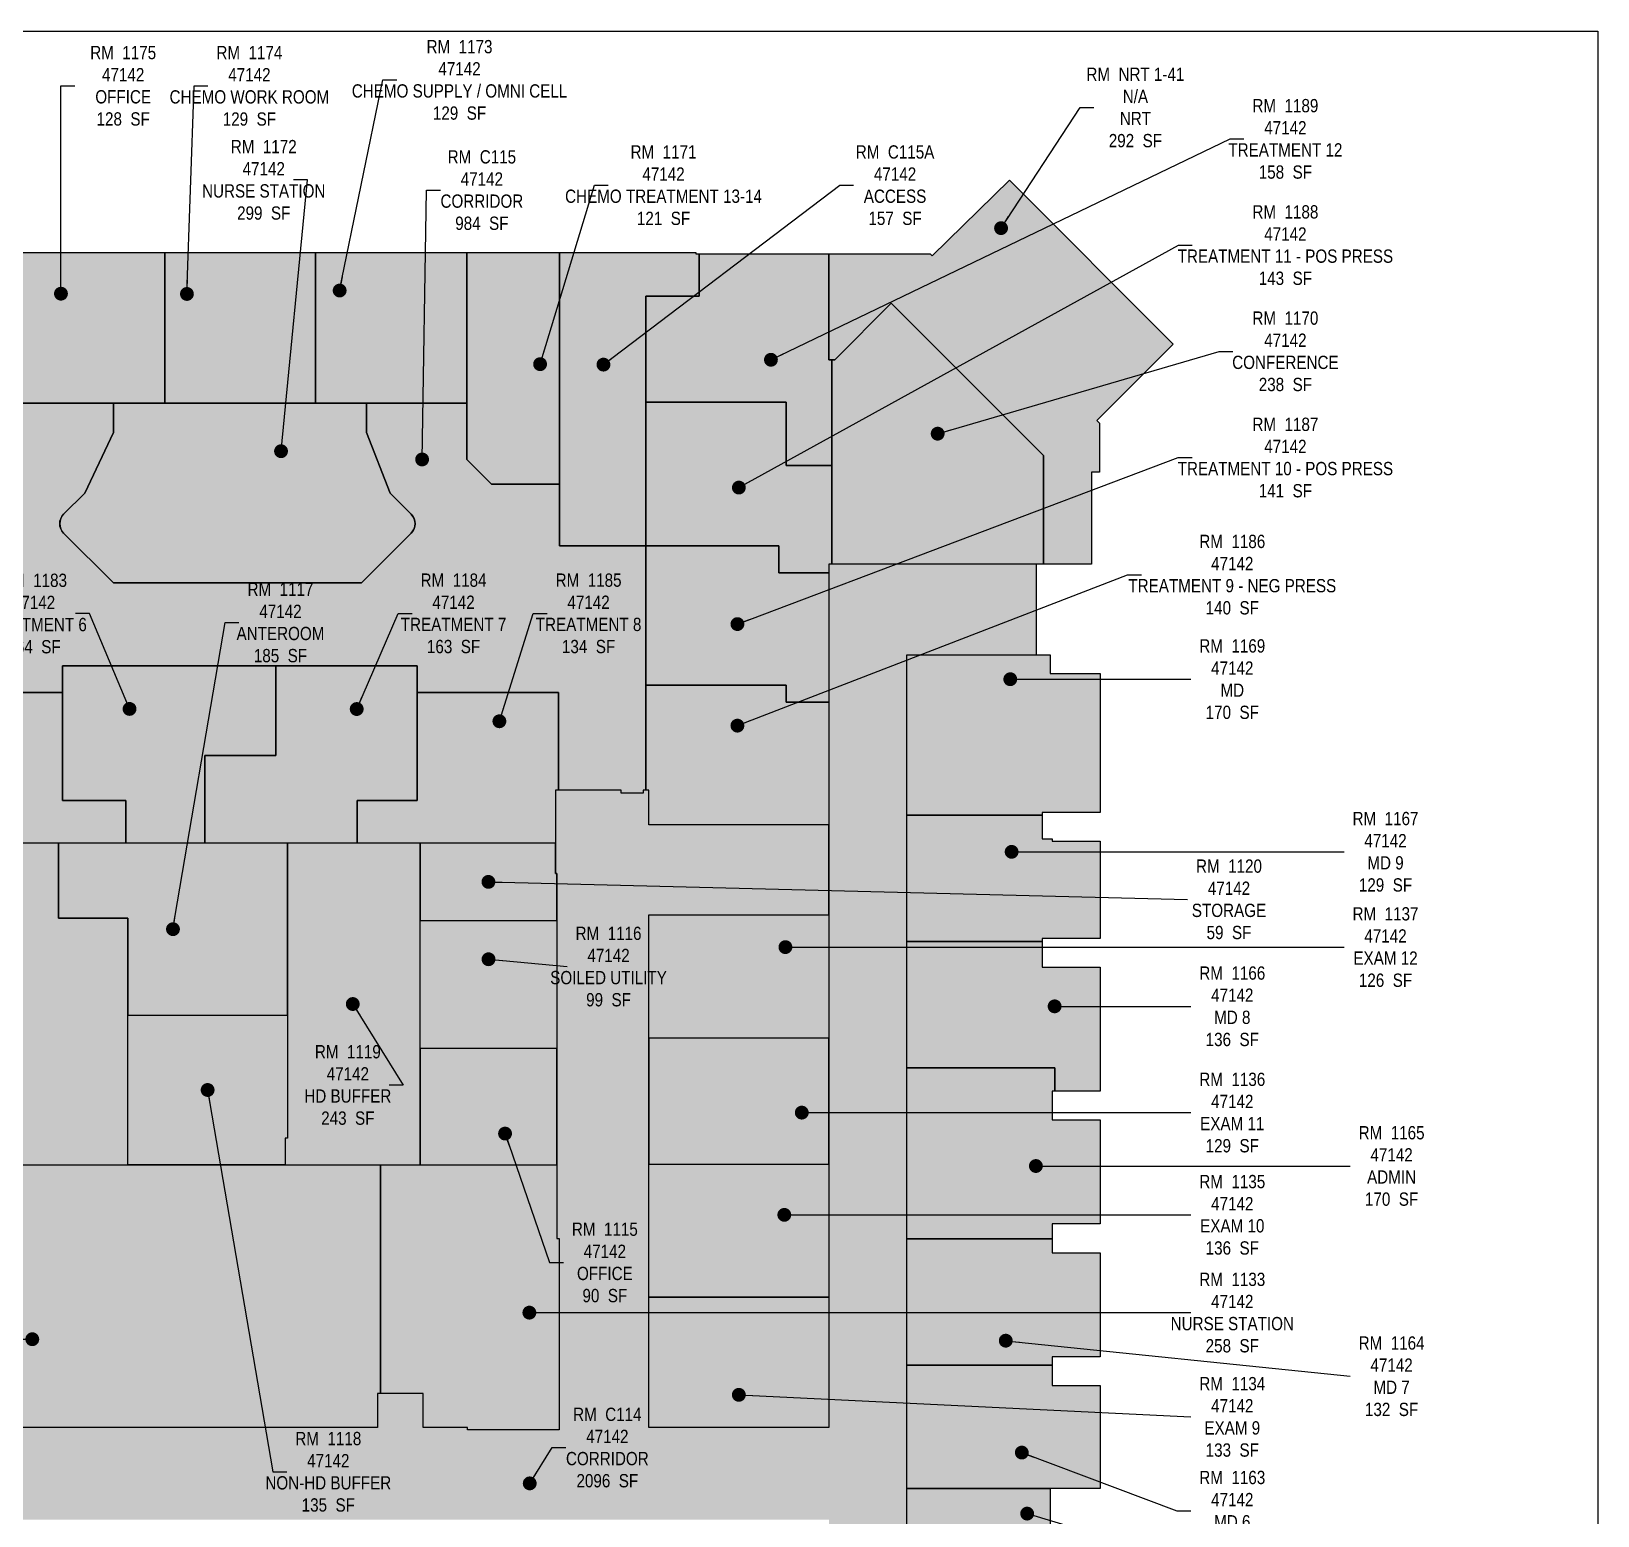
# Model space of a CAD drawing. Header units: inches. Extents: x -324 to 5663, y -491 to 4257.
# Drawn here: x 4248 to 5663, y 1680 to 3022 of the extents above; entities that cross this region are included whole.
import ezdxf

# ---------------------------------------------------------------- set-up
doc = ezdxf.new("R2010")
doc.units = ezdxf.units.IN
doc.header["$LTSCALE"] = 48
doc.header["$MEASUREMENT"] = 0
for name, color, linetype in [('0-LABEL', 3, 'Continuous'), ('1-NRT', 200, 'Continuous'), ('1-NRT-PTN', 253, 'Continuous'), ('4-OCC', 6, 'Continuous'), ('4-OCC-PTN', 95, 'Continuous')]:
    doc.layers.add(name, color=color, linetype=linetype)
doc.layers.add('VP-Window', color=2, linetype='Continuous', plot=False)
doc.styles.add('ArialN', font='ARIALN.TTF')
doc.dimstyles.new('AB-200', dxfattribs={"dimscale": 200, "dimtxt": 0.0703125, "dimasz": 0.0625, "dimexe": 0.0625, "dimexo": 0.125, "dimgap": 0.1875, "dimtad": 0, "dimdec": 4, "dimrnd": 0.0625, "dimzin": 0, "dimdsep": 46, "dimlunit": 4, "dimtxsty": 'ArialN', "dimblk": 'ARCHTICK', "dimcen": 0.0625, "dimclrd": 256, "dimclre": 256, "dimclrt": 256, "dimadec": 0, "dimazin": 0, "dimtfac": 1, "dimtdec": 4, "dimtofl": 0, "dimtmove": 2, "dimatfit": 3, "dimldrblk": 'DOT', "dimfxl": 0, "dimfrac": 2, "dimtolj": 1, "dimtzin": 0, "dimlwd": -1, "dimlwe": -1, "dimarcsym": 0})

# ---------------------------------------------------------------- blocks, each defined once
blk = doc.blocks.new('_ArchTick')
at = {"const_width": 0.15}
blk.add_lwpolyline([(-0.5, -0.5), (0.5, 0.5)], dxfattribs=at)
blk = doc.blocks.new('_Dot')
at = {"lineweight": -2}
blk.add_line((-0.5, 0), (-1, 0), dxfattribs=at)
at = {"const_width": 0.5}
blk.add_lwpolyline([(-0.25, 0, 1), (0.25, 0, 1)], format="xyb", close=True, dxfattribs=at)

msp = doc.modelspace()

# ---------------------------------------------------------------- hatches: boundary and pattern name
at = {"layer": '1-NRT-PTN'}
msp.add_hatch(color=256, dxfattribs=at).paths.add_polyline_path([(5206.085423470247, 2539.986198905691), (5162.585501053318, 2539.986298905692), (5162.585501053319, 2638.118466537546), (5024.98212261964, 2775.721844971222), (4973.835501053319, 2724.575223404898), (4968.585501053319, 2724.575223404898), (4968.585501053318, 2820.322696176916), (5060.263522407853, 2820.322696176916), (5061.84948834984, 2818.736730234928), (5131.748803782091, 2886.837414802678), (5279.850119679079, 2738.736098905691), (5210.850119679079, 2669.736098905691), (5213.335401053318, 2667.250817531452), (5213.335401053318, 2623.22138027993), (5206.085423470248, 2623.22138027993)])
at = {"layer": '4-OCC-PTN'}
h = msp.add_hatch(color=52, dxfattribs=at)
edge = h.paths.add_edge_path()
edge.add_line((4075.210477817208, 2322.717512553305), (4075.210477817209, 2612.092587553303))
edge.add_line((4075.210477817209, 2612.092587553303), (4075.210492331272, 2788.467617553304))
edge.add_line((4075.210492331272, 2788.467617553304), (4080.725967646259, 2788.467617553304))
edge.add_line((4080.725967646259, 2788.467617553304), (4080.725967646259, 2821.72201160917))
edge.add_line((4080.725967646259, 2821.72201160917), (4147.960331053314, 2821.72201160917))
edge.add_line((4147.960331053314, 2821.72201160917), (4147.960331053314, 2612.092587553303))
edge.add_line((4147.960331053314, 2612.092587553303), (4209.498001053317, 2612.092587553303))
edge.add_line((4209.498001053317, 2612.092587553303), (4232.960301053316, 2634.554887553302))
edge.add_line((4232.960301053316, 2634.554887553302), (4232.960395053318, 2685.467498553302))
edge.add_line((4232.960395053318, 2685.467498553302), (4322.085401053318, 2685.467498553302))
edge.add_line((4322.085401053318, 2685.467498553302), (4322.085416053315, 2658.842487553303))
edge.add_line((4322.085416053315, 2658.842487553303), (4295.960391053316, 2604.092497553303))
edge.add_line((4295.960391053316, 2604.092497553303), (4276.868491053317, 2585.000607553303))
edge.add_arc((4285.35376160888, 2576.515332553303), 11.99998784277434, 134.9999849947385, 225.0000150052615)
edge.add_line((4276.868491053317, 2568.030057553303), (4321.805991053316, 2523.092487553303))
edge.add_line((4321.805991053316, 2523.092487553303), (4546.114741053316, 2523.092487553302))
edge.add_line((4546.114741053316, 2523.092487553302), (4591.052291053315, 2568.030047553302))
edge.add_arc((4582.567009165077, 2576.515327553302), 11.9999993917192, 315.0000063750445, 404.9999936249556)
edge.add_line((4591.052291053315, 2585.000607553302), (4571.960391053316, 2604.092497553303))
edge.add_line((4571.960391053316, 2604.092497553303), (4550.585391053316, 2658.842487553302))
edge.add_line((4550.585391053316, 2658.842487553302), (4550.585391053316, 2685.467482084731))
edge.add_line((4550.585391053316, 2685.467482084731), (4641.210336553317, 2685.467482084731))
edge.add_line((4641.210336553317, 2685.467482084731), (4641.210301053316, 2634.554887553301))
edge.add_line((4641.210301053316, 2634.554887553301), (4663.672701053316, 2612.092587553301))
edge.add_line((4663.672701053316, 2612.092587553301), (4725.210301053316, 2612.092587553301))
edge.add_line((4725.210301053316, 2612.092587553301), (4725.210301053316, 2556.467587553302))
edge.add_line((4725.210301053316, 2556.467587553302), (4803.210404053316, 2556.467541553302))
edge.add_line((4803.210404053316, 2556.467541553302), (4803.210404053315, 2335.717502553302))
edge.add_line((4803.210404053315, 2335.717502553302), (4800.585348053315, 2335.717502553302))
edge.add_line((4800.585348053315, 2335.717502553302), (4800.585348053315, 2333.092497553302))
edge.add_line((4800.585348053315, 2333.092497553302), (4780.835401053315, 2333.092497553302))
edge.add_line((4780.835401053315, 2333.092497553302), (4780.835401053315, 2335.717477553302))
edge.add_line((4780.835401053315, 2335.717477553302), (4724.210401053316, 2335.717477553302))
edge.add_line((4724.210401053316, 2335.717477553302), (4724.210376053315, 2424.092500192279))
edge.add_line((4724.210376053315, 2424.092500192279), (4596.460379853315, 2424.092518553302))
edge.add_line((4596.460379853315, 2424.092518553302), (4596.460391053315, 2448.092584692279))
edge.add_line((4596.460391053315, 2448.092584692279), (4275.710354853316, 2448.092577553303))
edge.add_line((4275.710354853316, 2448.092577553303), (4275.710401053317, 2424.092506692279))
edge.add_line((4275.710401053317, 2424.092506692279), (4147.960388958196, 2424.092500053303))
edge.add_line((4147.960388958196, 2424.092500053303), (4147.960388958195, 2322.717512553303))
edge.add_line((4147.960388958195, 2322.717512553303), (4091.335401053316, 2322.717512553304))
edge.add_line((4091.335401053316, 2322.717512553304), (4091.335401053316, 2320.092512553304))
edge.add_line((4091.335401053316, 2320.092512553304), (4079.835401053316, 2320.092512553304))
edge.add_line((4079.835401053316, 2320.092512553304), (4079.835401053316, 2322.717512553305))
edge.add_line((4079.835401053316, 2322.717512553305), (4075.210477817208, 2322.717512553305))
for points in [[(4232.960395053318, 2821.72201160917), (4368.210366053317, 2821.72201160917), (4368.210366053317, 2685.467498553302), (4232.960395053318, 2685.467498553302)], [(4368.210366053317, 2821.72201160917), (4504.460401053316, 2821.722011609169), (4504.460401053316, 2685.467498553302), (4368.210366053317, 2685.467498553302)], [(4504.460401053316, 2821.722011609169), (4641.210336553317, 2821.722011609168), (4641.210336553317, 2685.467482084731), (4504.460401053316, 2685.467482084732)], [(4725.210301053316, 2612.092587553301), (4663.672701053316, 2612.092587553301), (4641.210301053316, 2634.554887553301), (4641.210336553317, 2821.722011609168), (4725.210451053315, 2821.722011609168)], [(4803.210404053316, 2556.467541553302), (4725.210301053316, 2556.467587553302), (4725.210451053315, 2821.722011609168), (4848.335401053317, 2821.722011609168), (4848.335401053317, 2820.322696176916), (4851.335401053318, 2820.322696176916), (4851.335401053315, 2782.260256224803), (4803.210453914339, 2782.260296176916)], [(4851.335401053315, 2782.260256224803), (4851.335401053315, 2820.322696176916), (4968.585501053318, 2820.322696176916), (4968.585501053318, 2724.575223404898), (4971.210501053319, 2724.575223404898), (4971.210501053318, 2629.030007553301), (4929.960501053317, 2629.030007553301), (4929.960451053315, 2686.217960553304), (4803.210432705653, 2686.217988543067), (4803.210453914339, 2782.260296176916)], [(4971.210501053317, 2539.986298905691), (4971.210501053319, 2724.575223404898), (4973.835501053319, 2724.575223404898), (5024.98212261964, 2775.721844971222), (5162.585501053319, 2638.118466537546), (5162.585501053318, 2539.986298905692)], [(4803.210432705653, 2686.217988543067), (4929.960451053315, 2686.217960553304), (4929.960501053317, 2629.030007553301), (4971.210501053318, 2629.030007553301), (4971.210501053317, 2539.986298905691), (4968.585501053316, 2539.986298905691), (4968.585501053316, 2532.0924875533), (4923.221001053315, 2532.092487553301), (4923.221001053316, 2556.467487553301), (4803.21040405331, 2556.467514054821)], [(4803.210404053315, 2430.467491553301), (4803.210404053316, 2556.467541553302), (4923.221001053316, 2556.467487553301), (4923.221001053315, 2532.092487553301), (4968.585501053316, 2532.0924875533), (4968.585501053316, 2415.0924875533), (4929.960501053316, 2415.092487553301), (4929.960501053316, 2430.467487553301)], [(5039.085401053317, 2312.990323689135), (5039.085401053317, 2458.115323689135), (5168.585401053317, 2458.115323689135), (5168.585401053317, 2441.115323689135), (5213.835401053315, 2441.115323689136), (5213.835401053314, 2315.615223689136), (5161.33550105332, 2315.615223689136), (5161.33550105332, 2312.990273689135)], [(4333.085401053315, 2287.717487553302), (4333.085401053315, 2326.342487553302), (4275.710401053314, 2326.342487553306), (4275.710354853316, 2448.092577553303), (4468.710394853315, 2448.092537553302), (4468.710401053315, 2366.967537553302), (4404.585401053314, 2366.967537553304), (4404.585401053314, 2287.717493553302)], [(4404.585401053314, 2287.717493553302), (4404.585401053314, 2366.967537553304), (4468.710401053315, 2366.967537553302), (4468.710394853311, 2448.09258184893), (4596.460391053315, 2448.092584692279), (4596.460401053315, 2326.342492553302), (4542.335401053312, 2326.342497553304), (4542.335401053312, 2287.717487553302)], [(4147.960388958195, 2322.717512553303), (4147.960388958195, 2424.092500053303), (4275.710401053329, 2424.092500053303), (4275.710401053314, 2326.342487553306), (4333.085401053315, 2326.342487553302), (4333.085401053315, 2287.717487553302), (4173.085391053315, 2287.717487553303), (4173.085391053315, 2308.717507553303), (4150.585383053316, 2308.717507553303), (4150.585383409249, 2322.717512553303)], [(4542.335401053312, 2287.717487553302), (4542.335401053312, 2326.342497553304), (4596.460401053315, 2326.342497553304), (4596.460393024571, 2424.092518553301), (4724.210376053315, 2424.092500192279), (4724.210401053316, 2335.717477553302), (4721.585401053316, 2335.717477553302), (4721.585401053315, 2287.717487553302)], [(4803.210404053315, 2335.717502553302), (4803.210404053315, 2430.467491553301), (4929.960501053316, 2430.467487553301), (4929.960501053316, 2415.092487553301), (4968.585501053317, 2415.0924875533), (4968.585501053317, 2304.4674875533), (4805.835501053316, 2304.467487553302), (4805.835501053316, 2335.717502553302)], [(5039.085401053317, 2312.990323689135), (5161.33550105332, 2312.990323689135), (5161.33550105332, 2291.615323689135), (5170.335401053317, 2291.615323689135), (5170.335401053317, 2289.615223689136), (5213.835401053314, 2289.615223689136), (5213.835401053313, 2201.615223689136), (5161.33550105332, 2201.615223689136), (5161.33550105332, 2198.990223689136), (5039.085401053317, 2198.990223689136)], [(4805.835501053316, 2304.467487553302), (4968.585501053317, 2304.4674875533), (4968.585401053315, 2278.740323689135), (4937.960501053316, 2278.740323689136), (4937.960501053316, 2277.842487553302), (4805.835401053315, 2277.842487553302)], [(4122.210411053313, 2205.467487553308), (4122.210411053316, 2175.842487553309), (4128.085411053313, 2175.84248755331), (4128.085411053314, 2129.842487553305), (4167.960411053314, 2129.842487553303), (4167.960411053314, 1997.092587553303), (4334.960401053312, 1997.092587553303), (4334.960401053312, 2219.842489224017), (4272.335401053313, 2219.842489224017), (4272.335401053313, 2287.717487553302), (4173.085391107707, 2287.717487296235), (4173.085391175698, 2282.467487912683), (4154.085395808103, 2282.467487666624), (4154.085395808103, 2205.467487553308)], [(4272.335401053313, 2287.717487553307), (4272.335401053313, 2219.842489224017), (4334.960401053312, 2219.842489224017), (4334.96040105331, 2132.342572249932), (4479.085401053312, 2132.342572249939), (4479.085407821004, 2287.717490308293)], [(4479.085407560001, 2287.717490308293), (4479.085401053311, 2021.092587553307), (4477.210401053313, 2021.092587553308), (4477.210401053313, 1997.092587553302), (4599.210401053315, 1997.092547553302), (4599.085401053312, 2287.717487553302)], [(4599.085401053312, 2287.717487553302), (4599.099406068554, 2217.842476174152), (4722.58540096264, 2217.842476327268), (4722.585401053312, 2260.467391835061), (4721.585401053312, 2260.467391835061), (4721.585401053315, 2287.717487553302)], [(4805.835501053316, 2222.967487553302), (4968.585451053315, 2222.967487553301), (4968.585451053315, 2111.592587553301), (4805.835501053316, 2111.592587553301)], [(4599.210401030941, 2102.092587553302), (4599.177542809808, 2217.842491835062), (4722.641763526804, 2217.867237710002), (4722.585401053315, 2102.092587553301)], [(5039.085401053317, 2198.990223689136), (5161.33550105332, 2198.990223689136), (5161.33550105332, 2175.615223689136), (5213.835401053315, 2175.615223689136), (5213.835401053315, 2063.615323689135), (5172.960401053317, 2063.615323689135), (5172.960401053317, 2084.740323689135), (5039.085401053317, 2084.740323689135)], [(4334.96040105331, 2132.342572249932), (4479.085401053312, 2132.342572249939), (4479.085401053311, 2021.092587553307), (4477.210401053313, 2021.092587553308), (4477.210401053313, 1997.092587553302), (4334.960401053312, 1997.092587553303)], [(4968.585451053315, 2111.592587553301), (4805.835501053315, 2111.592587553301), (4805.835501053315, 1997.592487553302), (4968.585451053315, 1997.5924875533)], [(4599.210401053315, 1997.092547553302), (4722.585401053315, 1997.092547553302), (4722.585401053315, 2102.092587553301), (4599.210401053315, 2102.092587553301)], [(5039.085401053317, 2084.740323689135), (5172.960401053317, 2084.740323689135), (5172.960401053317, 2063.615323689135), (5170.335401053317, 2063.615323689135), (5170.335401053317, 2037.615223689136), (5213.835401053315, 2037.615223689136), (5213.835401053315, 1943.615223689136), (5170.335401053316, 1943.615223689136), (5170.335401053316, 1930.240323689135), (5039.085401053316, 1930.240323689135)], [(4142.710526731627, 1759.717487553303), (4142.710406053314, 1843.342537553302), (4167.335401053314, 1843.342547553302), (4167.960411053314, 1997.092587553303), (4563.210386553314, 1997.092587553302), (4563.210386553314, 1790.467487553302), (4560.585401053314, 1790.467487553302), (4560.585401053314, 1759.717487553302)], [(4563.210386553314, 1790.467487553302), (4563.210386553314, 1997.092559692401), (4722.585401053314, 1997.092547553302), (4722.585401053314, 1930.467527553302), (4724.835401053314, 1930.467537553302), (4724.835401053314, 1757.467501553307), (4641.835401053314, 1757.472461136302), (4641.835401053314, 1759.722447136302), (4601.835401053314, 1759.717487553302), (4601.835401053314, 1790.467487553302)], [(4805.835501053315, 1997.592487553302), (4968.585501053315, 1997.5924875533), (4968.585501053315, 1877.3424875533), (4805.835501053315, 1877.342487553301)], [(5039.085401053316, 1930.240323689135), (5170.335401053316, 1930.240323689135), (5170.335401053316, 1917.615223689136), (5213.835401053315, 1917.615221642232), (5213.835401053315, 1823.615223689136), (5170.335401053316, 1823.615223689136), (5170.335401053316, 1816.115323689135), (5039.085401053316, 1816.115323689135)], [(4805.835501053315, 1877.342487553301), (4968.585501053315, 1877.3424875533), (4968.585501053315, 1759.7174875533), (4805.835501053315, 1759.717487553301)], [(5039.085401053316, 1816.115323689135), (5170.335401053316, 1816.115323689135), (5170.335401053316, 1797.615223689136), (5213.835401053315, 1797.615229256937), (5213.835401053314, 1704.615323689135), (5168.460401053315, 1704.615323689135), (5039.085401053315, 1704.615323689135)], [(5039.085401053315, 1704.615323689141), (5168.460401053315, 1704.615323689135), (5168.460401053315, 1613.802833689136), (5051.710401053313, 1613.802833689136), (5051.710401053313, 1638.740323689138), (5039.085401053315, 1638.740323689144)]]:
    msp.add_hatch(color=52, dxfattribs=at).paths.add_polyline_path(points)
h = msp.add_hatch(color=52, dxfattribs=at)
edge = h.paths.add_edge_path()
edge.add_line((4546.114741053316, 2523.092487553302), (4321.805991053316, 2523.092487553303))
edge.add_line((4321.805991053316, 2523.092487553303), (4276.868491053317, 2568.030057553303))
edge.add_arc((4285.353779270991, 2576.515332553303), 12.00000033177672, 135.000044625334, 224.9999553746721, ccw=False)
edge.add_line((4276.868491053316, 2585.000607553303), (4295.960391053316, 2604.092497553303))
edge.add_line((4295.960391053316, 2604.092497553303), (4322.085416053315, 2658.842487553303))
edge.add_line((4322.085416053315, 2658.842487553303), (4322.085401053318, 2685.467498553302))
edge.add_line((4322.085401053318, 2685.467498553302), (4550.585391053316, 2685.467498553302))
edge.add_line((4550.585391053316, 2685.467498553302), (4550.585391053316, 2658.842487553302))
edge.add_line((4550.585391053316, 2658.842487553302), (4571.960391053316, 2604.092497553303))
edge.add_line((4571.960391053316, 2604.092497553303), (4591.052291053315, 2585.000607553302))
edge.add_arc((4582.567015497755, 2576.515327553302), 11.99999491384004, -45.0000150052619, 45.0000150052619, ccw=False)
edge.add_line((4591.052291053315, 2568.030047553302), (4546.114741053316, 2523.092487553302))
h = msp.add_hatch(color=52, dxfattribs=at)
h.dxf.hatch_style = 1
h.paths.add_polyline_path([(4968.585401053313, 1676.467487553302), (4968.585401053313, 1525.615326431911), (5039.085401053315, 1525.615326431911), (5039.085401053317, 2458.115323689135), (5156.335401053317, 2458.115323689135), (5156.335401053317, 2539.986298905692), (4968.585501053316, 2539.986298905691), (4968.585501053315, 1759.7174875533), (4805.835501053315, 1759.717487553302), (4805.835501053316, 2222.967487553302), (4968.569876053316, 2222.967487553301), (4968.569876053316, 2304.4674875533), (4805.835501053316, 2304.467487553302), (4805.835501053316, 2335.717502553302), (4800.585348053315, 2335.717502553302), (4800.585348053315, 2333.092497553302), (4780.835401053315, 2333.092497553302), (4780.835401053315, 2335.717477553302), (4721.585401053316, 2335.717477553302), (4721.585401053312, 2260.467391835061), (4722.585401053312, 2260.467391835061), (4722.585401053314, 1930.467527553302), (4724.835401053314, 1930.467527553302), (4724.835401053314, 1757.467501553307), (4641.835401053314, 1757.472461136302), (4641.835401053314, 1759.722447136302), (4601.835401053314, 1759.717487553302), (4601.835401053314, 1790.467487553302), (4560.585401053314, 1790.467487553302), (4560.585401053314, 1759.717487553302), (4015.335421053315, 1759.717487553304), (4015.335421053313, 1824.967487553304), (4008.585421053315, 1824.967487553304), (4008.585411131543, 2205.467487553308), (4154.085395808103, 2205.467487553308), (4154.085395808103, 2282.467487666624), (4173.085391121305, 2282.467487912683), (4173.085391053315, 2308.717507553303), (4150.585383053316, 2308.717507553303), (4150.585383409249, 2322.717512553303), (4091.335401053316, 2322.717512553304), (4091.335401053316, 2320.092512553304), (4079.835401053316, 2320.092512553304), (4079.835401053316, 2322.717512553305), (4072.585401053316, 2322.717512553305), (4072.585401053316, 2287.717517553303), (3953.884776310858, 2287.717517553303), (3953.884776310858, 2294.467517553303), (3904.585401053316, 2294.467517553303), (3904.585401053316, 2125.467421377991), (3904.085401053317, 2125.467421377991), (3904.085401053316, 1828.71742137799), (3906.085401053316, 1828.71742137799), (3906.085401053316, 1803.46732137799), (3925.335501053316, 1803.46732137799), (3925.335501053316, 1759.21742137799), (3906.085401053316, 1759.21742137799), (3906.085401053316, 1753.96742137799), (3904.085401053316, 1753.96742137799), (3904.085401053316, 1675.467421377991), (4021.585501053314, 1675.467421377991), (4021.585501053315, 1676.467487553303)])

# ---------------------------------------------------------------- linework, layer by layer
at = {"layer": '1-NRT'}
msp.add_lwpolyline([(5206.085423470247, 2539.986198905691), (5162.585501053318, 2539.986298905692), (5162.585501053319, 2638.118466537546), (5024.98212261964, 2775.721844971222), (4973.835501053319, 2724.575223404898), (4968.585501053319, 2724.575223404898), (4968.585501053318, 2820.322696176916), (5060.263522407853, 2820.322696176916), (5061.84948834984, 2818.736730234928), (5131.748803782091, 2886.837414802678), (5279.850119679079, 2738.736098905691), (5210.850119679079, 2669.736098905691), (5213.335401053318, 2667.250817531452), (5213.335401053318, 2623.22138027993), (5206.085423470248, 2623.22138027993)], close=True, dxfattribs=at)
at = {"layer": '4-OCC'}
for points in [[(4232.960395053318, 2821.72201160917), (4368.210366053317, 2821.72201160917), (4368.210366053317, 2685.467498553302), (4232.960395053318, 2685.467498553302)], [(4368.210366053317, 2821.72201160917), (4504.460401053316, 2821.722011609169), (4504.460401053316, 2685.467498553302), (4368.210366053317, 2685.467498553302)], [(4504.460401053316, 2821.722011609169), (4641.210336553317, 2821.722011609168), (4641.210336553317, 2685.467482084731), (4504.460401053316, 2685.467482084732)], [(4725.210301053316, 2612.092587553301), (4663.672701053316, 2612.092587553301), (4641.210301053316, 2634.554887553301), (4641.210336553317, 2821.722011609168), (4725.210451053315, 2821.722011609168)], [(4803.210404053316, 2556.467541553302), (4725.210301053316, 2556.467587553302), (4725.210451053315, 2821.722011609168), (4848.335401053317, 2821.722011609168), (4848.335401053317, 2820.322696176916), (4851.335401053318, 2820.322696176916), (4851.335401053315, 2782.260256224803), (4803.210453914339, 2782.260296176916)], [(4851.335401053315, 2782.260256224803), (4851.335401053315, 2820.322696176916), (4968.585501053318, 2820.322696176916), (4968.585501053318, 2724.575223404898), (4971.210501053319, 2724.575223404898), (4971.210501053318, 2629.030007553301), (4929.960501053317, 2629.030007553301), (4929.960451053315, 2686.217960553304), (4803.210432705653, 2686.217988543067), (4803.210453914339, 2782.260296176916)], [(4971.210501053317, 2539.986298905691), (4971.210501053319, 2724.575223404898), (4973.835501053319, 2724.575223404898), (5024.98212261964, 2775.721844971222), (5162.585501053319, 2638.118466537546), (5162.585501053318, 2539.986298905692)], [(4803.210432705653, 2686.217988543067), (4929.960451053315, 2686.217960553304), (4929.960501053317, 2629.030007553301), (4971.210501053318, 2629.030007553301), (4971.210501053317, 2539.986298905691), (4968.585501053316, 2539.986298905691), (4968.585501053316, 2532.0924875533), (4923.221001053315, 2532.092487553301), (4923.221001053316, 2556.467487553301), (4803.21040405331, 2556.467514054821)], [(4803.210404053315, 2430.467491553301), (4803.210404053316, 2556.467541553302), (4923.221001053316, 2556.467487553301), (4923.221001053315, 2532.092487553301), (4968.585501053316, 2532.0924875533), (4968.585501053316, 2415.0924875533), (4929.960501053316, 2415.092487553301), (4929.960501053316, 2430.467487553301)], [(5039.085401053317, 2312.990323689135), (5039.085401053317, 2458.115323689135), (5168.585401053317, 2458.115323689135), (5168.585401053317, 2441.115323689135), (5213.835401053315, 2441.115323689136), (5213.835401053314, 2315.615223689136), (5161.33550105332, 2315.615223689136), (5161.33550105332, 2312.990273689135)], [(4333.085401053315, 2287.717487553302), (4333.085401053315, 2326.342487553302), (4275.710401053314, 2326.342487553306), (4275.710354853316, 2448.092577553303), (4468.710394853315, 2448.092537553302), (4468.710401053315, 2366.967537553302), (4404.585401053314, 2366.967537553304), (4404.585401053314, 2287.717493553302)], [(4404.585401053314, 2287.717493553302), (4404.585401053314, 2366.967537553304), (4468.710401053315, 2366.967537553302), (4468.710394853311, 2448.09258184893), (4596.460391053315, 2448.092584692279), (4596.460401053315, 2326.342492553302), (4542.335401053312, 2326.342497553304), (4542.335401053312, 2287.717487553302)], [(4147.960388958195, 2322.717512553303), (4147.960388958195, 2424.092500053303), (4275.710401053329, 2424.092500053303), (4275.710401053314, 2326.342487553306), (4333.085401053315, 2326.342487553302), (4333.085401053315, 2287.717487553302), (4173.085391053315, 2287.717487553303), (4173.085391053315, 2308.717507553303), (4150.585383053316, 2308.717507553303), (4150.585383409249, 2322.717512553303)], [(4542.335401053312, 2287.717487553302), (4542.335401053312, 2326.342497553304), (4596.460401053315, 2326.342497553304), (4596.460393024571, 2424.092518553301), (4724.210376053315, 2424.092500192279), (4724.210401053316, 2335.717477553302), (4721.585401053316, 2335.717477553302), (4721.585401053315, 2287.717487553302)], [(4803.210404053315, 2335.717502553302), (4803.210404053315, 2430.467491553301), (4929.960501053316, 2430.467487553301), (4929.960501053316, 2415.092487553301), (4968.585501053317, 2415.0924875533), (4968.585501053317, 2304.4674875533), (4805.835501053316, 2304.467487553302), (4805.835501053316, 2335.717502553302)], [(5039.085401053317, 2312.990323689135), (5161.33550105332, 2312.990323689135), (5161.33550105332, 2291.615323689135), (5170.335401053317, 2291.615323689135), (5170.335401053317, 2289.615223689136), (5213.835401053314, 2289.615223689136), (5213.835401053313, 2201.615223689136), (5161.33550105332, 2201.615223689136), (5161.33550105332, 2198.990223689136), (5039.085401053317, 2198.990223689136)], [(4122.210411053313, 2205.467487553308), (4122.210411053316, 2175.842487553309), (4128.085411053313, 2175.84248755331), (4128.085411053314, 2129.842487553305), (4167.960411053314, 2129.842487553303), (4167.960411053314, 1997.092587553303), (4334.960401053312, 1997.092587553303), (4334.960401053312, 2219.842489224017), (4272.335401053313, 2219.842489224017), (4272.335401053313, 2287.717487553302), (4173.085391107707, 2287.717487296235), (4173.085391175698, 2282.467487912683), (4154.085395808103, 2282.467487666624), (4154.085395808103, 2205.467487553308)], [(4272.335401053313, 2287.717487553307), (4272.335401053313, 2219.842489224017), (4334.960401053312, 2219.842489224017), (4334.96040105331, 2132.342572249932), (4479.085401053312, 2132.342572249939), (4479.085407821004, 2287.717490308293)], [(4479.085407560001, 2287.717490308293), (4479.085401053311, 2021.092587553307), (4477.210401053313, 2021.092587553308), (4477.210401053313, 1997.092587553302), (4599.210401053315, 1997.092547553302), (4599.085401053312, 2287.717487553302), (4479.085407821004, 2287.717490308293)], [(4599.085401053312, 2287.717487553302), (4599.099406068554, 2217.842476174152), (4722.58540096264, 2217.842476327268), (4722.585401053312, 2260.467391835061), (4721.585401053312, 2260.467391835061), (4721.585401053315, 2287.717487553302)], [(4805.835501053316, 2222.967487553302), (4968.585451053315, 2222.967487553301), (4968.585451053315, 2111.592587553301), (4805.835501053316, 2111.592587553301)], [(4599.210401030941, 2102.092587553302), (4599.177542809808, 2217.842491835062), (4599.177542809808, 2217.842491835062), (4722.641763526804, 2217.867237710002), (4722.641763526804, 2217.867237710002), (4722.585401053315, 2102.092587553301)], [(5039.085401053317, 2198.990223689136), (5161.33550105332, 2198.990223689136), (5161.33550105332, 2175.615223689136), (5213.835401053315, 2175.615223689136), (5213.835401053315, 2063.615323689135), (5172.960401053317, 2063.615323689135), (5172.960401053317, 2084.740323689135), (5039.085401053317, 2084.740323689135)], [(4334.96040105331, 2132.342572249932), (4479.085401053312, 2132.342572249939), (4479.085401053311, 2021.092587553307), (4477.210401053313, 2021.092587553308), (4477.210401053313, 1997.092587553302), (4334.960401053312, 1997.092587553303)], [(4968.585451053315, 2111.592587553301), (4805.835501053315, 2111.592587553301), (4805.835501053315, 1997.592487553302), (4968.585451053315, 1997.5924875533)], [(4599.210401053315, 1997.092547553302), (4722.585401053315, 1997.092547553302), (4722.585401053315, 2102.092587553301), (4599.210401053315, 2102.092587553301)], [(5039.085401053317, 2084.740323689135), (5172.960401053317, 2084.740323689135), (5172.960401053317, 2063.615323689135), (5170.335401053317, 2063.615323689135), (5170.335401053317, 2037.615223689136), (5213.835401053315, 2037.615223689136), (5213.835401053315, 1943.615223689136), (5170.335401053316, 1943.615223689136), (5170.335401053316, 1930.240323689135), (5039.085401053316, 1930.240323689135)], [(4142.710526731627, 1759.717487553303), (4142.710406053314, 1843.342537553302), (4167.335401053314, 1843.342547553302), (4167.960411053314, 1997.092587553303), (4563.210386553314, 1997.092587553302), (4563.210386553314, 1790.467487553302), (4560.585401053314, 1790.467487553302), (4560.585401053314, 1759.717487553302)], [(4563.210386553314, 1790.467487553302), (4563.210386553314, 1997.092559692401), (4722.585401053314, 1997.092547553302), (4722.585401053314, 1930.467527553302), (4724.835401053314, 1930.467537553302), (4724.835401053314, 1757.467501553307), (4641.835401053314, 1757.472461136302), (4641.835401053314, 1759.722447136302), (4601.835401053314, 1759.717487553302), (4601.835401053314, 1790.467487553302)], [(4805.835501053315, 1997.592487553302), (4968.585501053315, 1997.5924875533), (4968.585501053315, 1877.3424875533), (4805.835501053315, 1877.342487553301)], [(5039.085401053316, 1930.240323689135), (5170.335401053316, 1930.240323689135), (5170.335401053316, 1917.615223689136), (5213.835401053315, 1917.615221642232), (5213.835401053315, 1823.615223689136), (5170.335401053316, 1823.615223689136), (5170.335401053316, 1816.115323689135), (5039.085401053316, 1816.115323689135)], [(4805.835501053315, 1877.342487553301), (4968.585501053315, 1877.3424875533), (4968.585501053315, 1759.7174875533), (4805.835501053315, 1759.717487553301)], [(5039.085401053316, 1816.115323689135), (5170.335401053316, 1816.115323689135), (5170.335401053316, 1797.615223689136), (5213.835401053315, 1797.615229256937), (5213.835401053314, 1704.615323689135), (5168.460401053315, 1704.615323689135), (5168.460401053315, 1704.615323689135), (5039.085401053315, 1704.615323689135)], [(5039.085401053315, 1704.615323689141), (5168.460401053315, 1704.615323689135), (5168.460401053315, 1613.802833689136), (5051.710401053313, 1613.802833689136), (5051.710401053313, 1638.740323689138), (5039.085401053315, 1638.740323689144)]]:
    msp.add_lwpolyline(points, close=True, dxfattribs=at)
msp.add_lwpolyline([(4232.960395053318, 2685.467498553302), (4322.085401053318, 2685.467498553302), (4322.085416053315, 2658.842487553303), (4295.960391053316, 2604.092497553303), (4276.868491053317, 2585.000607553303, 0.4142137157854274), (4276.868491053317, 2568.030057553303), (4321.805991053316, 2523.092487553303), (4546.114741053316, 2523.092487553302), (4591.052291053315, 2568.030047553302, 0.4142134971952592), (4591.052291053315, 2585.000607553302), (4571.960391053316, 2604.092497553303), (4550.585391053316, 2658.842487553302), (4550.585391053316, 2685.467482084731), (4641.210336553317, 2685.467482084731), (4641.210301053316, 2634.554887553301), (4663.672701053316, 2612.092587553301), (4725.210301053316, 2612.092587553301), (4725.210301053316, 2556.467587553302), (4803.210404053316, 2556.467541553302), (4803.210404053315, 2335.717502553302), (4800.585348053315, 2335.717502553302), (4800.585348053315, 2333.092497553302), (4780.835401053315, 2333.092497553302), (4780.835401053315, 2335.717477553302), (4724.210401053316, 2335.717477553302), (4724.210376053315, 2424.092500192279), (4596.460379853315, 2424.092518553302), (4596.460391053315, 2448.092584692279), (4275.710354853316, 2448.092577553303), (4275.710401053317, 2424.092506692279), (4147.960388958196, 2424.092500053303)], format="xyb", dxfattribs=at)
msp.add_lwpolyline([(4546.114741053316, 2523.092487553302), (4321.805991053316, 2523.092487553303), (4276.868491053317, 2568.030057553303, -0.4142131061281447), (4276.868491053316, 2585.000607553303), (4295.960391053316, 2604.092497553303), (4322.085416053315, 2658.842487553303), (4322.085401053318, 2685.467498553302), (4550.585391053316, 2685.467498553302), (4550.585391053316, 2658.842487553302), (4571.960391053316, 2604.092497553303), (4591.052291053315, 2585.000607553302, -0.4142137157854277), (4591.052291053315, 2568.030047553302)], format="xyb", close=True, dxfattribs=at)
msp.add_lwpolyline([(5039.085401053315, 1525.615326431911), (5039.085401053317, 2458.115323689135), (5156.335401053317, 2458.115323689135), (5156.335401053317, 2539.986298905692), (4968.585501053316, 2539.986298905691), (4968.585501053315, 1759.7174875533), (4805.835501053315, 1759.717487553302), (4805.835501053316, 2222.967487553302), (4968.569876053316, 2222.967487553301), (4968.569876053316, 2304.4674875533), (4805.835501053316, 2304.467487553302), (4805.835501053316, 2335.717502553302), (4800.585348053315, 2335.717502553302), (4800.585348053315, 2333.092497553302), (4780.835401053315, 2333.092497553302), (4780.835401053315, 2335.717477553302), (4721.585401053316, 2335.717477553302), (4721.585401053312, 2260.467391835061), (4722.585401053312, 2260.467391835061), (4722.585401053314, 1930.467527553302), (4724.835401053314, 1930.467527553302), (4724.835401053314, 1757.467501553307), (4641.835401053314, 1757.472461136302), (4641.835401053314, 1759.722447136302), (4601.835401053314, 1759.717487553302), (4601.835401053314, 1790.467487553302), (4560.585401053314, 1790.467487553302), (4560.585401053314, 1759.717487553302), (4015.335421053315, 1759.717487553304)], dxfattribs=at)
at = {"layer": 'VP-Window'}
msp.add_lwpolyline([(2963.5, 3021.500000000001), (5663.499999999985, 3021.500000000003), (5663.499999999986, 1021.499999999993), (2963.500000000002, 1021.499999999994)], close=True, dxfattribs=at)

# ---------------------------------------------------------------- texts
at = {"layer": '0-LABEL', "char_height": 12, "attachment_point": 5, "style": 'ArialN'}
for s, insert in [('RM  1175\\P47142\\POFFICE\\P128  SF', (4330.693797278189, 2972.245049195856)), ('RM  1174\\P47142\\PCHEMO WORK ROOM\\P129  SF', (4444.779398735614, 2972.176952515616)), ('RM  1173\\P47142\\PCHEMO SUPPLY / OMNI CELL\\P129  SF', (4634.712157742333, 2977.56055018854)), ('RM  NRT 1-41\\PN/A\\PNRT\\P292  SF', (5245.65529927972, 2952.643531816162)), ('RM  1189\\P47142\\PTREATMENT 12\\P158  SF', (5381.223432647979, 2924.245049195855)), ('RM  1172\\P47142\\PNURSE STATION\\P299  SF', (4457.744268089858, 2887.202023202851)), ('RM  1171\\P47142\\PCHEMO TREATMENT 13-14\\P121  SF', (4819.105491249516, 2882.408056790495)), ('RM  C115A\\P47142\\PACCESS\\P157  SF', (5028.40149602418, 2882.408056790495)), ('RM  C115\\P47142\\PCORRIDOR\\P984  SF', (4654.917774654254, 2877.964010560632)), ('RM  1188\\P47142\\PTREATMENT 11 - POS PRESS\\P143  SF', (5381.223432647979, 2828.245049195854)), ('RM  1170\\P47142\\PCONFERENCE\\P238  SF', (5381.223432647979, 2732.245049195854)), ('RM  1187\\P47142\\PTREATMENT 10 - POS PRESS\\P141  SF', (5381.223432647979, 2636.245049195854)), ('RM  1186\\P47142\\PTREATMENT 9 - NEG PRESS\\P140  SF', (5333.223432647979, 2530.412500198316)), ('RM  1183\\P47142\\PTREATMENT 6\\P164  SF', (4250.106506361688, 2495.256272153894)), ('RM  1117\\P47142\\PANTEROOM\\P185  SF', (4472.870700555648, 2487.203353859295)), ('RM  1184\\P47142\\PTREATMENT 7\\P163  SF', (4629.321879474315, 2495.415624702566)), ('RM  1185\\P47142\\PTREATMENT 8\\P134  SF', (4751.371825995786, 2495.415624702566)), ('RM  1169\\P47142\\PMD\\P170  SF', (5333.223432647979, 2435.952555656964)), ('RM  1167\\P47142\\PMD 9\\P129  SF', (5471.723432647978, 2279.94178018912)), ('RM  1120\\P47142\\PSTORAGE\\P59  SF', (5330.251043557375, 2236.956193705688)), ('RM  1137\\P47142\\PEXAM 12\\P126  SF', (5471.723432647978, 2193.828798772521)), ('RM  1116\\P47142\\PSOILED UTILITY\\P99  SF', (4769.416586440617, 2176.20247997252)), ('RM  1166\\P47142\\PMD 8\\P136  SF', (5333.223432647978, 2140.301389770846)), ('RM  1119\\P47142\\PHD BUFFER\\P243  SF', (4533.757629023075, 2069.19172448921)), ('RM  1136\\P47142\\PEXAM 11\\P129  SF', (5333.223432647978, 2044.2458694061)), ('RM  1165\\P47142\\PADMIN\\P170  SF', (5477.223432647978, 1995.991290903297)), ('RM  1135\\P47142\\PEXAM 10\\P136  SF', (5333.223432647977, 1951.850363191083)), ('RM  1115\\P47142\\POFFICE\\P90  SF', (4766.088079917015, 1908.816665018658)), ('RM  1133\\P47142\\PNURSE STATION\\P258  SF', (5333.223432647977, 1863.476851925222)), ('RM  1164\\P47142\\PMD 7\\P132  SF', (5477.223432647978, 1805.94179102182)), ('RM  1134\\P47142\\PEXAM 9\\P133  SF', (5333.223432647978, 1769.208019938722)), ('RM  C114\\P47142\\PCORRIDOR\\P2096  SF', (4768.327296821346, 1741.494195194218)), ('RM  1118\\P47142\\PNON-HD BUFFER\\P135  SF', (4516.103026496248, 1719.579797589458)), ('RM  1163\\P47142\\PMD 6\\P132  SF', (5333.223432647978, 1684.396606860142))]:
    msp.add_mtext(s, dxfattribs=dict(at, insert=insert))

# ---------------------------------------------------------------- leaders
at = {"layer": '0-LABEL', "annotation_type": 0, "has_hookline": 1}
for points, hookline_direction, text_width in [([(4526.369073762169, 2787.240079917617), (4565.449074926773, 2977.803440571117), (4577.949074926773, 2977.803440571117)], 0, 193.612551159618), ([(4274.443797278189, 2784.380678654115), (4274.443797278189, 2972.245049195856), (4286.943797278189, 2972.245049195856)], 0, 57.9699863574352), ([(4388.312944072557, 2784.14674829398), (4394.779398735614, 2972.176952515616), (4407.279398735614, 2972.176952515616)], 0, 142.6493860845839), ([(5124.217810366199, 2843.623549608593), (5195.65529927972, 2952.643531816162), (5208.15529927972, 2952.643531816162)], 0, 84.99045020463848), ([(4916.200037644714, 2724.676351865109), (5331.223432647979, 2924.245049195855), (5343.723432647979, 2924.245049195855)], 0, 102.0327421555252), ([(4473.378409762794, 2642.018894645726), (4497.244268089858, 2887.202023202851), (4484.744268089858, 2887.202023202851)], 1, 109.3260572987722), ([(4600.905035311211, 2634.554524457979), (4604.917774654254, 2877.964010560632), (4617.417774654254, 2877.964010560632)], 0, 73.98090040927694), ([(4707.557695500425, 2720.703528741895), (4756.605491249516, 2882.408056790495), (4769.105491249516, 2882.408056790495)], 0, 176.6193724420191), ([(4764.807506709883, 2720.285750482903), (4978.40149602418, 2882.408056790495), (4990.90149602418, 2882.408056790495)], 0, 70.01909959072306), ([(4887.210452553314, 2609.155238048183), (5284.581710987749, 2828.245049195854), (5297.081710987749, 2828.245049195854)], 0, 193.718963165075), ([(5066.898001053318, 2657.854071938456), (5321.316884216874, 2732.245049195854), (5333.816884216874, 2732.245049195854)], 0, 94.81309686221009), ([(4885.897952553315, 2485.780014553301), (5284.354257139828, 2636.245049195854), (5296.854257139828, 2636.245049195854)], 0, 193.718963165075), ([(4885.897952553316, 2393.999197035981), (5238.5579104348, 2530.412500198316), (5251.0579104348, 2530.412500198316)], 0, 186.8267394270123), ([(4336.455250173523, 2409.091963397481), (4300.106506361688, 2495.256272153894), (4287.606506361688, 2495.256272153894)], 1, 94.46111869031377), ([(4541.788179329218, 2409.002054032353), (4579.321879474315, 2495.415624702566), (4591.821879474315, 2495.415624702566)], 0, 94.46111869031377), ([(4670.742679413488, 2397.936564740445), (4701.371825995786, 2495.415624702566), (4713.871825995786, 2495.415624702566)], 0, 94.49386084583901), ([(4375.710404437158, 2210.030031279112), (4422.870700555648, 2487.203353859295), (4435.370700555648, 2487.203353859295)], 0, 78.39290586630285), ([(5132.551837774557, 2435.952555656964), (5295.723432647979, 2435.952555656964)], 0, 57.92087312414734), ([(5133.778868496611, 2279.94178018912), (5434.223432647978, 2279.94178018912)], 0, 57.8881309686221), ([(4660.835401053312, 2252.779981863727), (5292.751043557375, 2236.956193705688)], 0, 65.86084583901774), ([(4929.293185151849, 2193.828798772522), (5434.223432647978, 2193.828798772521)], 0, 57.8881309686221), ([(4660.909653168306, 2182.852807497791), (4731.916586440617, 2176.20247997252)], 0, 104.6930422919509), ([(4538.210401053314, 2142.405018930797), (4583.757629023075, 2069.19172448921), (4571.257629023075, 2069.19172448921)], 1, 77.39427012278308), ([(5172.626349906397, 2140.301389770846), (5295.723432647978, 2140.301389770846)], 0, 57.8881309686221), ([(4407.022901053311, 2064.717579901621), (4466.103026496248, 1719.579797589458), (4478.603026496248, 1719.579797589458)], 0, 112.5429740791269), ([(4944.075083369327, 2044.2458694061), (5295.723432647978, 2044.2458694061)], 0, 57.8881309686221), ([(4675.866324699251, 2025.295643720323), (4716.088079917015, 1908.816665018658), (4728.588079917015, 1908.816665018658)], 0, 57.9699863574352), ([(5155.692473708732, 1995.991290903298), (5439.723432647978, 1995.991290903297)], 0, 57.9699863574352), ([(4928.292741137073, 1951.850363191083), (5295.723432647977, 1951.850363191083)], 0, 57.9699863574352), ([(4697.858891181753, 1863.476851925223), (5295.723432647977, 1863.476851925222)], 0, 109.3260572987722), ([(4248.533437787635, 1839.446082457411), (3881.946500899118, 1828.290373952042)], 1, 57.81446111869032), ([(5128.449464442932, 1838.127171907165), (5439.723432647978, 1805.94179102182)], 0, 57.86357435197817), ([(4887.210501053315, 1789.1875292622), (5295.723432647978, 1769.208019938722)], 0, 57.86357435197817), ([(4698.177262689871, 1709.166193722409), (4718.327296821346, 1741.494195194218), (4730.827296821346, 1741.494195194218)], 0, 73.98090040927694), ([(5142.964489824803, 1737.003833989579), (5283.223432647978, 1684.396606860142), (5295.723432647978, 1684.396606860142)], 0, 57.8881309686221), ([(5147.806517890025, 1681.838810634918), (5430.037979032699, 1597.425174840726), (5442.537979032699, 1597.425174840726)], 0, 99.00409276944065)]:
    msp.add_leader(points, dimstyle='AB-200', dxfattribs=dict(at, hookline_direction=hookline_direction, text_width=text_width))

doc.saveas('drawing.dxf')
